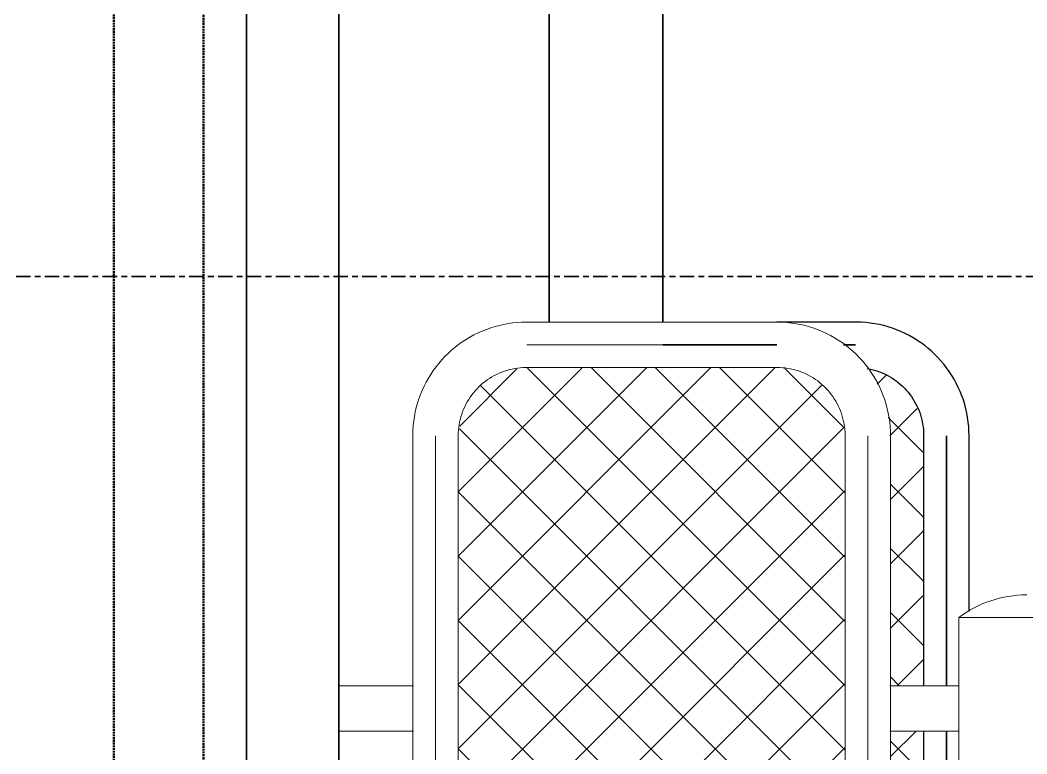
# Model space of a CAD drawing. Header units: millimetres. Extents: x -153298 to 620751, y -313239 to 250031.
# Drawn here: x 85293 to 86400, y -224920 to -224113 of the extents above; entities that cross this region are included whole.
import ezdxf

# ---------------------------------------------------------------- set-up
doc = ezdxf.new("R2010")
doc.units = ezdxf.units.MM
doc.linetypes.add('Centre', pattern=[31.75, 6.35, -4.7625, 15.875, -4.7625])
doc.linetypes.add('DPA_Hidden 50', pattern=[3, 2, -1])
doc.layers.add('000 - EXISTING_CANOPY_MAIN_COLOR_1', color=7, linetype='Continuous')
for name, color, linetype, lineweight in [('A-ANNO-SYMB', 7, 'Continuous', 9), ('A-DETL-GENF', 7, 'Continuous', 35), ('A-FLOR-LEVL', 7, 'Continuous', 35), ('A-GLAZ-CURT', 7, 'Continuous', 9), ('E-LITE-EQPM', 7, 'Continuous', 35), ('I-WALL-E', 7, 'Continuous', 35), ('S-STRS-E', 7, 'Continuous', 25)]:
    doc.layers.add(name, color=color, linetype=linetype, lineweight=lineweight)

# ---------------------------------------------------------------- blocks, each defined once
blk = doc.blocks.new('DPA_CP_Fence Type D - Fence Post Left w MRTA Logo-15315861-2150-01 ENTRANCE 1 ELEVATION 4')
at = {"layer": '000 - EXISTING_CANOPY_MAIN_COLOR_1'}
h = blk.add_hatch(dxfattribs=at)
h.set_pattern_fill('FP_6', style=0, pattern_type=2)
h.set_pattern_definition([(45, (17634.13, 101450), (-35.3553, 35.3553), []), (135, (17634.13, 101450), (-35.3553, -35.3553), [])])
h.paths.add_polyline_path([(18923.6, 101555), (18931.9, 101556.1), (18931.9, 101556.2), (18934.3, 101575), (18934.3, 101850), (18897.7, 101850), (18896.8, 101567.8), (18896.3, 101555), (18897.7, 101555)])
h.paths.add_polyline_path([(18897.7, 101900), (18934.3, 101900), (18934.3, 103000), (18897.7, 103000), (18897.7, 101907.1)])
h.paths.add_polyline_path([(18897.7, 103050), (18934.3, 103050), (18933.4, 103330.9), (18930.5, 103347.4), (18921.5, 103366.4), (18910.3, 103379.4), (18894.4, 103391), (18875, 103398.1), (18872.7, 103397.7), (18882.1, 103384.1), (18894.4, 103352.5), (18897.7, 103315.3), (18897.7, 103158)])
at = {"layer": '000 - EXISTING_CANOPY_MAIN_COLOR_1', "color": 7}
for p, q in [((18859.1, 103450), (18772.7, 103450)), ((18647, 103425), (18772.7, 103425)), ((18772.7, 103425), (18647, 103425)), ((18845.9, 103425), (18859.1, 103425)), ((18859.1, 103425), (18845.9, 103425)), ((18934.1, 103325), (18934.1, 103050)), ((18959.1, 103325), (18959.1, 103050)), ((18959.1, 103050), (18959.1, 103325)), ((18984.1, 103131.8), (18984.1, 103325)), ((18934.1, 103000), (18934.1, 101900)), ((18959.1, 103000), (18959.1, 101900)), ((18959.1, 101900), (18959.1, 103000))]:
    blk.add_line(p, q, dxfattribs=at)
at = {"layer": '000 - EXISTING_CANOPY_MAIN_COLOR_1', "color": 7, "flags": 128}
for points in [[(18984.1, 103325), (18984, 103330), (18983.7, 103335), (18983.2, 103340), (18982.5, 103344.9), (18981.6, 103349.8), (18980.5, 103354.7), (18979.3, 103359.5), (18977.8, 103364.3), (18976.1, 103369), (18974.3, 103373.7), (18972.2, 103378.2), (18970, 103382.7), (18967.6, 103387.1), (18965, 103391.4), (18962.3, 103395.6), (18959.4, 103399.6), (18956.3, 103403.6), (18953.1, 103407.4), (18949.7, 103411.1), (18946.2, 103414.7), (18942.6, 103418.1), (18938.8, 103421.3), (18934.9, 103424.5), (18930.8, 103427.4), (18926.7, 103430.2), (18922.4, 103432.8), (18918, 103435.2), (18913.6, 103437.5), (18909, 103439.6), (18904.4, 103441.5), (18899.7, 103443.2), (18895, 103444.8), (18890.2, 103446.1), (18885.3, 103447.2), (18880.4, 103448.2), (18875.4, 103448.9), (18870.5, 103449.5), (18865.5, 103449.8), (18860.5, 103450), (18859.1, 103450)], [(18871.9, 103398.9), (18874, 103398.5), (18877, 103397.9), (18879.9, 103397.1), (18882.7, 103396.2), (18885.6, 103395.2), (18888.3, 103394.1), (18891.1, 103392.9), (18893.8, 103391.5), (18896.4, 103390.1), (18899, 103388.5), (18901.5, 103386.9), (18903.9, 103385.2), (18906.3, 103383.3), (18908.6, 103381.4), (18910.8, 103379.4), (18912.9, 103377.3), (18915, 103375.1), (18916.9, 103372.8), (18918.8, 103370.4), (18920.6, 103368), (18922.2, 103365.5), (18923.8, 103363), (18925.3, 103360.3), (18926.6, 103357.7), (18927.9, 103355), (18929, 103352.2), (18930.1, 103349.4), (18931, 103346.5), (18931.8, 103343.6), (18932.5, 103340.7), (18933, 103337.7), (18933.5, 103334.8), (18933.8, 103331.8), (18934, 103328.8), (18934.1, 103325.8), (18934.1, 103325)]]:
    blk.add_lwpolyline(points, dxfattribs=at)
blk = doc.blocks.new('DPA_CP_Fence Type D - Fence Post Left w MRTA Logo-17948264-2150-01 ENTRANCE 1 ELEVATION 4')
at = {"layer": 'A-GLAZ-CURT'}
h = blk.add_hatch(dxfattribs=at)
h.set_pattern_fill('FP_8', style=0, pattern_type=2)
h.set_pattern_definition([(45, (18634.85, 101450), (-35.3553, 35.3553), []), (135, (18634.85, 101450), (-35.3553, -35.3553), [])])
h.paths.add_polyline_path([(18731.7, 101499.9), (18780.5, 101500.9), (18795.1, 101503.6), (18814.7, 101513.1), (18827.1, 101523.8), (18839, 101540.6), (18845.4, 101556.2), (18847.8, 101575), (18847.8, 102434.9), (18706.7, 102353), (18634.8, 102353), (18803.7, 102450), (18634.8, 102547), (18706.7, 102547), (18847.8, 102465.1), (18847, 103330.9), (18844, 103347.4), (18835, 103366.4), (18823.8, 103379.4), (18811.1, 103389.7), (18791.5, 103397.8), (18770.7, 103400.1), (18491.1, 103399.3), (18474.6, 103396.4), (18455.7, 103387.4), (18442.6, 103376.2), (18431.6, 103361.5), (18424.3, 103343.8), (18421.9, 103314.4), (18422.7, 101569.1), (18425.7, 101552.6), (18434.7, 101533.6), (18445.9, 101520.6), (18460.5, 101509.5), (18478.2, 101502.2), (18497, 101499.9), (18712.2, 101499.9)])
at = {"layer": 'A-GLAZ-CURT', "color": 7}
for p, q in [((18772.7, 103450), (18497, 103450)), ((18497.5, 103425), (18772.7, 103425)), ((18772.7, 103425), (18497.5, 103425)), ((18497, 103400), (18772.7, 103400)), ((18372, 103325), (18372, 101575)), ((18397, 102450.7), (18397, 103325)), ((18397, 103325), (18397, 101575)), ((18422, 101575), (18422, 103325)), ((18847.7, 103325), (18847.7, 101575)), ((18872.7, 103325), (18872.7, 102450.7)), ((18872.7, 102450.7), (18872.7, 103325)), ((18897.7, 101575), (18897.7, 103325)), ((18972.7, 103125), (18972.7, 102416.6)), ((18972.7, 103125), (19117, 103125)), ((19117, 103125), (18972.7, 103125)), ((18290.5, 103050), (18372, 103050)), ((18372.9, 103050), (18290.5, 103050)), ((18397, 103050), (18397, 103000)), ((18397, 103000), (18397, 103050)), ((18872.7, 103000), (18872.7, 103050)), ((18872.7, 103050), (18872.7, 103000)), ((18972.8, 103050), (18896.8, 103050)), ((18897.5, 103050), (18972.8, 103050)), ((18372, 103000), (18290.6, 103000)), ((18290.6, 103000), (18372.9, 103000)), ((18896.8, 103000), (18972.8, 103000)), ((18972.9, 103000), (18897.5, 103000))]:
    blk.add_line(p, q, dxfattribs=at)
at = {"layer": 'A-GLAZ-CURT', "color": 7, "flags": 128}
for points in [[(18497, 103450), (18492, 103449.9), (18487, 103449.6), (18482.1, 103449.1), (18477.1, 103448.4), (18472.2, 103447.5), (18467.3, 103446.4), (18462.5, 103445.1), (18457.7, 103443.7), (18453, 103442), (18448.3, 103440.1), (18443.8, 103438.1), (18439.3, 103435.9), (18434.9, 103433.5), (18430.6, 103430.9), (18426.4, 103428.2), (18422.4, 103425.3), (18418.4, 103422.2), (18414.6, 103419), (18410.9, 103415.6), (18407.4, 103412.1), (18403.9, 103408.4), (18400.7, 103404.6), (18397.6, 103400.7), (18394.6, 103396.7), (18391.8, 103392.5), (18389.2, 103388.3), (18386.8, 103383.9), (18384.5, 103379.5), (18382.4, 103374.9), (18380.5, 103370.3), (18378.8, 103365.6), (18377.3, 103360.8), (18375.9, 103356), (18374.8, 103351.2), (18373.8, 103346.2), (18373.1, 103341.3), (18372.5, 103336.3), (18372.2, 103331.3), (18372, 103326.3), (18372, 103325)], [(18897.7, 103325), (18897.6, 103330), (18897.3, 103335), (18896.8, 103340), (18896.1, 103344.9), (18895.2, 103349.8), (18894.1, 103354.7), (18892.8, 103359.5), (18891.3, 103364.3), (18889.7, 103369), (18887.8, 103373.7), (18885.8, 103378.2), (18883.6, 103382.7), (18881.2, 103387.1), (18878.6, 103391.4), (18875.8, 103395.6), (18872.9, 103399.6), (18869.9, 103403.6), (18866.7, 103407.4), (18863.3, 103411.1), (18859.8, 103414.7), (18856.1, 103418.1), (18852.3, 103421.3), (18848.4, 103424.5), (18844.4, 103427.4), (18840.2, 103430.2), (18836, 103432.8), (18831.6, 103435.2), (18827.1, 103437.5), (18822.6, 103439.6), (18818, 103441.5), (18813.3, 103443.2), (18808.5, 103444.8), (18803.7, 103446.1), (18798.8, 103447.2), (18793.9, 103448.2), (18789, 103448.9), (18784, 103449.5), (18779, 103449.8), (18774, 103450), (18772.7, 103450)], [(18422, 103325), (18422.1, 103328), (18422.3, 103331), (18422.6, 103334), (18423, 103336.9), (18423.5, 103339.9), (18424.2, 103342.8), (18424.9, 103345.7), (18425.8, 103348.6), (18426.8, 103351.4), (18427.9, 103354.2), (18429.2, 103356.9), (18430.5, 103359.6), (18431.9, 103362.3), (18433.5, 103364.8), (18435.1, 103367.3), (18436.9, 103369.8), (18438.7, 103372.2), (18440.6, 103374.5), (18442.7, 103376.7), (18444.8, 103378.8), (18447, 103380.8), (18449.2, 103382.8), (18451.6, 103384.7), (18454, 103386.4), (18456.5, 103388.1), (18459.1, 103389.7), (18461.7, 103391.1), (18464.3, 103392.5), (18467.1, 103393.8), (18469.8, 103394.9), (18472.7, 103395.9), (18475.5, 103396.9), (18478.4, 103397.7), (18481.3, 103398.3), (18484.3, 103398.9), (18487.2, 103399.4), (18490.2, 103399.7), (18493.2, 103399.9), (18496.2, 103400), (18497, 103400)], [(18772.7, 103400), (18775.7, 103399.9), (18778.7, 103399.8), (18781.7, 103399.5), (18784.6, 103399), (18787.6, 103398.5), (18790.5, 103397.9), (18793.4, 103397.1), (18796.3, 103396.2), (18799.1, 103395.2), (18801.9, 103394.1), (18804.6, 103392.9), (18807.3, 103391.5), (18809.9, 103390.1), (18812.5, 103388.5), (18815, 103386.9), (18817.5, 103385.2), (18819.8, 103383.3), (18822.1, 103381.4), (18824.3, 103379.4), (18826.5, 103377.3), (18828.5, 103375.1), (18830.5, 103372.8), (18832.3, 103370.4), (18834.1, 103368), (18835.8, 103365.5), (18837.4, 103363), (18838.8, 103360.3), (18840.2, 103357.7), (18841.4, 103355), (18842.6, 103352.2), (18843.6, 103349.4), (18844.5, 103346.5), (18845.3, 103343.6), (18846, 103340.7), (18846.6, 103337.7), (18847, 103334.8), (18847.4, 103331.8), (18847.6, 103328.8), (18847.7, 103325.8), (18847.7, 103325)], [(18972.7, 103125), (18976.7, 103127.9), (18980.9, 103130.7), (18985.2, 103133.3), (18989.6, 103135.7), (18994, 103137.9), (18998.6, 103140), (19003.2, 103141.8), (19007.9, 103143.5), (19012.7, 103145), (19017.5, 103146.3), (19022.4, 103147.4), (19027.3, 103148.3), (19032.3, 103149), (19037.3, 103149.6), (19042.2, 103149.9), (19047.2, 103150), (19047.7, 103150)]]:
    blk.add_lwpolyline(points, dxfattribs=at)
blk = doc.blocks.new('ACM_L14 - LED Street Light Luminaire with Wide Light - PRA4-CB-8-V324-2150-01 ENTRANCE 1 ELEVATION 4')
at = {"layer": 'E-LITE-EQPM', "color": 7}
for p, q in [((18290.8, 101550), (18290.8, 113450)), ((18189.2, 113385.8), (18189.2, 102440.9))]:
    blk.add_line(p, q, dxfattribs=at)
blk = doc.blocks.new('ACM_L14 - LED Street Light Luminaire with Wide Light - PRA4-CB-8-V325-2150-01 ENTRANCE 1 ELEVATION 4')
at = {"layer": 'E-LITE-EQPM', "color": 7}
blk.add_line((18290.8, 101550), (18290.8, 113450), dxfattribs=at)
blk = doc.blocks.new('DPA_AN_Callout - DPA_AN_Callout-15536224-2150-01 ENTRANCE 1 ELEVATION 4')
at = {"layer": 'A-DETL-GENF', "color": 7, "linetype": 'DPA_Hidden 50', "lineweight": 50}
blk.add_line((18141.9, 101451.7), (18141.9, 103862.1), dxfattribs=at)

msp = doc.modelspace()

# ---------------------------------------------------------------- linework, layer by layer
at = {"layer": 'A-ANNO-SYMB', "color": 7, "linetype": 'DPA_Hidden 50', "lineweight": 50}
msp.add_line((85395.8135, -226445.8739), (85395.8135, -219291.1757), dxfattribs=at)
at = {"layer": 'A-FLOR-LEVL', "color": 7, "linetype": 'Centre'}
msp.add_line((60861.2198, -224395.1981), (102094.1634, -224395.1981), dxfattribs=at)
at = {"layer": 'I-WALL-E', "color": 7}
for p, q in [((85874.6466, -222345.1981), (85874.6466, -224445.2753)), ((85874.6466, -222345.1981), (85874.6466, -224445.2753)), ((85999.6466, -222345.1981), (85999.6466, -224445.1981)), ((85999.6466, -222345.1981), (85999.6466, -224445.1981)), ((85999.6466, -224445.1981), (85999.6466, -222345.1981)), ((85999.6466, -222345.1981), (85999.6466, -224445.1981)), ((85999.6466, -222345.1981), (85999.6466, -224445.1981)), ((85999.6466, -224445.1981), (85999.6466, -222345.1981)), ((85999.6466, -224445.1981), (85999.6466, -222345.1981)), ((85999.6466, -222345.1981), (85999.6466, -224445.1981)), ((85999.6466, -224445.1981), (85999.6466, -222345.1981)), ((85999.6466, -222345.1981), (85999.6466, -224445.1981))]:
    msp.add_line(p, q, dxfattribs=at)
at = {"layer": 'S-STRS-E', "color": 7}
for p, q in [((85874.6466, -224115.8744), (85874.6466, -224150.8744)), ((85874.6466, -224115.8744), (85874.6466, -224118.3744)), ((85874.6466, -224115.8744), (85874.6466, -224118.3744)), ((85874.6466, -224115.8744), (85874.6466, -224118.3744)), ((85874.6466, -224115.8744), (85874.6466, -224118.3744)), ((85874.6466, -224115.8744), (85874.6466, -224118.3744)), ((85874.6466, -224115.8744), (85874.6466, -224120.8744)), ((85874.6466, -224120.8744), (85874.6466, -224130.8744)), ((85874.6466, -224120.8744), (85874.6466, -224140.8744)), ((85874.6466, -224121.3744), (85874.6466, -224130.3744)), ((85874.6466, -224130.3744), (85874.6466, -224133.8744)), ((85874.6466, -224130.8744), (85874.6466, -224133.3744)), ((85874.6466, -224150.8744), (85874.6466, -224289.3144)), ((85874.6466, -224295.0532), (85874.6466, -224330.0532)), ((85874.6466, -224295.0532), (85874.6466, -224297.5532)), ((85874.6466, -224295.0532), (85874.6466, -224297.5532)), ((85874.6466, -224295.0532), (85874.6466, -224297.5532)), ((85874.6466, -224295.0532), (85874.6466, -224297.5532)), ((85874.6466, -224295.0532), (85874.6466, -224297.5532)), ((85874.6466, -224295.0532), (85874.6466, -224300.0532)), ((85874.6466, -224300.0532), (85874.6466, -224310.0532)), ((85874.6466, -224300.0532), (85874.6466, -224320.0532)), ((85874.6466, -224300.5532), (85874.6466, -224309.5532)), ((85874.6466, -224309.5532), (85874.6466, -224313.0532)), ((85874.6466, -224310.0532), (85874.6466, -224312.5532)), ((85874.6466, -224330.0532), (85874.6466, -224445.2753))]:
    msp.add_line(p, q, dxfattribs=at)

# ---------------------------------------------------------------- block references
at = {"layer": 'A-DETL-GENF', "color": 7}
msp.add_blockref('DPA_AN_Callout - DPA_AN_Callout-15536224-2150-01 ENTRANCE 1 ELEVATION 4', (67352.626, -327895.1981), dxfattribs=at)
at = {"layer": 'A-GLAZ-CURT', "color": 7}
for name in ['DPA_CP_Fence Type D - Fence Post Left w MRTA Logo-17948264-2150-01 ENTRANCE 1 ELEVATION 4', 'DPA_CP_Fence Type D - Fence Post Left w MRTA Logo-15315861-2150-01 ENTRANCE 1 ELEVATION 4']:
    msp.add_blockref(name, (67352.626, -327895.1981), dxfattribs=at)
at = {"layer": 'E-LITE-EQPM', "color": 7}
for name in ['ACM_L14 - LED Street Light Luminaire with Wide Light - PRA4-CB-8-V324-2150-01 ENTRANCE 1 ELEVATION 4', 'ACM_L14 - LED Street Light Luminaire with Wide Light - PRA4-CB-8-V325-2150-01 ENTRANCE 1 ELEVATION 4']:
    msp.add_blockref(name, (67352.626, -327895.1981), dxfattribs=at)

doc.saveas('drawing.dxf')
